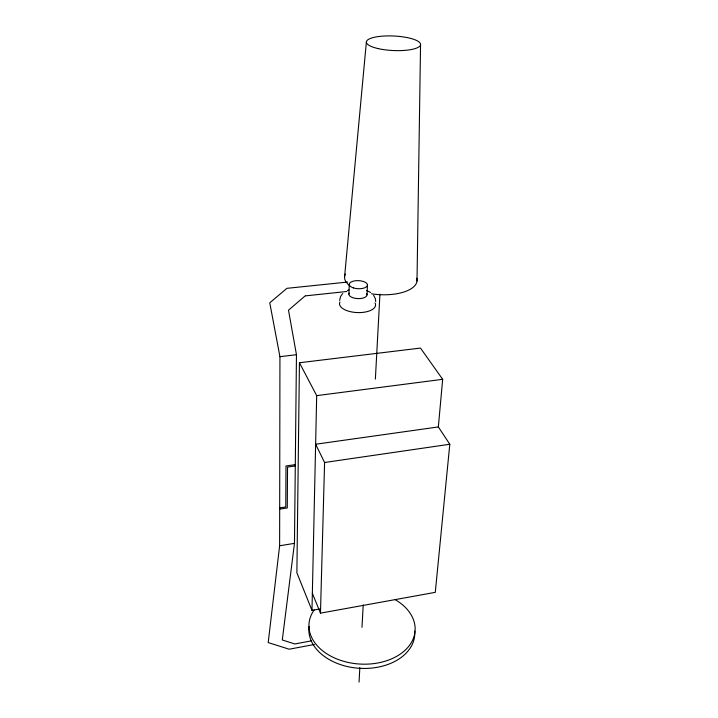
<?xml version="1.0" encoding="UTF-8"?>
<svg xmlns="http://www.w3.org/2000/svg" width="718" height="718" viewBox="0 0 718 718"><rect width="100%" height="100%" fill="white"/><g stroke="black" fill="none" stroke-linecap="round" stroke-linejoin="round"><path stroke-width="1.08" d="M314.412 644.468L289.201 649.216L268.2 642.583L279.625 545.779L279.939 356.684L269.762 302.799L286.922 288.331L347.656 282.048M311.262 640.887L294.793 643.965L282.282 639.962L294.47 543.346L296.462 354.71L288.492 310.176L305.141 295.906M438.312 427.318L442.665 379.319L420.479 348.077L299.442 362.752L296.875 572.784L311.98 610.372L319.636 608.99M417.005 281.052L420.551 44.794M311.98 610.372L316.692 395.636L299.442 362.752M320.47 613.145L324.59 462.491L315.624 444.236L438.348 426.932L449.8 444.254L435.279 592.35L320.47 613.145L312.348 593.319M348.903 294.156L349.271 284.454M367.015 294.811L367.481 285.082M359.054 682.1L359.835 667.569M361.998 627.317L363.209 604.951M375.37 379.113L379.948 294.138M339.623 300.42L340.619 296.417L342.683 293.554M344.541 277.238L366.359 42.174M347.395 290.521L349.047 289.937M279.625 545.779L294.47 543.346M279.688 507.877L285.773 506.935L285.988 465.982L295.304 464.636M279.688 509.134L287.29 507.949L287.532 467.068L295.286 465.946M324.59 462.491L449.8 444.254M316.692 395.636L442.665 379.319M279.939 356.684L296.462 354.71M305.545 295.861L346.812 291.499M366.629 290.476L370.614 292.486M373.611 295.286L375.281 298.446L375.738 301.524M416.745 278.198A36.295 15.922 2.9 0 1 371.466 293.806M349.136 285.252A36.295 15.922 2.9 0 1 345.322 274.034M375.047 302.915A18.04 8.266 2.4 0 1 357.815 312.59A18.04 8.266 2.4 0 1 339.919 301.982M366.593 293.554A9.065 4.093 2.4 0 1 358.102 298.607A9.065 4.093 2.4 0 1 349.244 293.097M395.088 599.584A53.15 36.762 3.4 0 1 405.993 649.386A53.15 36.762 3.4 0 1 335.629 658.451A53.15 36.762 3.4 0 1 314.116 610.004M414.699 631.104A53.015 36.824 3.5 0 1 360.903 668.377A53.015 36.824 3.5 0 1 309.081 626.536M378.036 48.573A27.14 7.27 2.7 0 0 420.488 45.054A27.14 7.27 2.7 0 0 381.877 36.187A27.14 7.27 2.7 0 0 378.036 48.573M353.444 287.918A9.11 4.048 2.4 0 0 367.472 285.19A9.11 4.048 2.4 0 0 354.216 280.944A9.11 4.048 2.4 0 0 353.444 287.918"/></g></svg>
